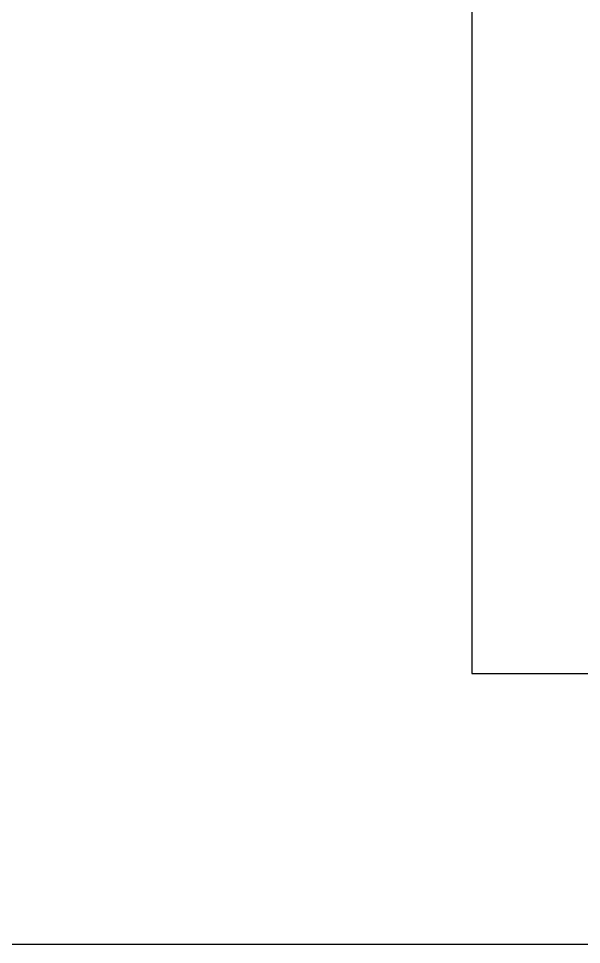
# Model space of a CAD drawing. Extents: x 0.4 to 11.3, y -7.9 to -0.4.
# Drawn here: x 2.581 to 3.412, y -5 to -3.634 of the extents above; entities that cross this region are included whole.
import ezdxf

# ---------------------------------------------------------------- set-up
doc = ezdxf.new("R2010")
doc.units = 0
doc.header["$MEASUREMENT"] = 0
for name, color, linetype in [('LORANGE', 41, 'CONTINUOUS'), ('LYELLOW', 51, 'CONTINUOUS'), ('RED2', 1, 'CONTINUOUS')]:
    doc.layers.add(name, color=color, linetype=linetype)

msp = doc.modelspace()

# ---------------------------------------------------------------- linework, layer by layer
at = {"layer": 'LORANGE', "linetype": 'CONTINUOUS'}
msp.add_line((6.65, -5), (0.6, -5), dxfattribs=at)
at = {"layer": 'LYELLOW', "linetype": 'CONTINUOUS'}
for p, q in [((3.25, -2.6), (3.25, -4.6)), ((3.25, -4.6), (4.05, -4.6))]:
    msp.add_line(p, q, dxfattribs=at)
at = {"layer": 'RED2', "linetype": 'CONTINUOUS'}
for p, q in [((3.25, -2.6), (3.25, -4.6)), ((3.25, -2.6), (3.25, -4.6)), ((3.25, -4.6), (4.05, -4.6)), ((3.25, -4.6), (4.05, -4.6))]:
    msp.add_line(p, q, dxfattribs=at)

doc.saveas('drawing.dxf')
